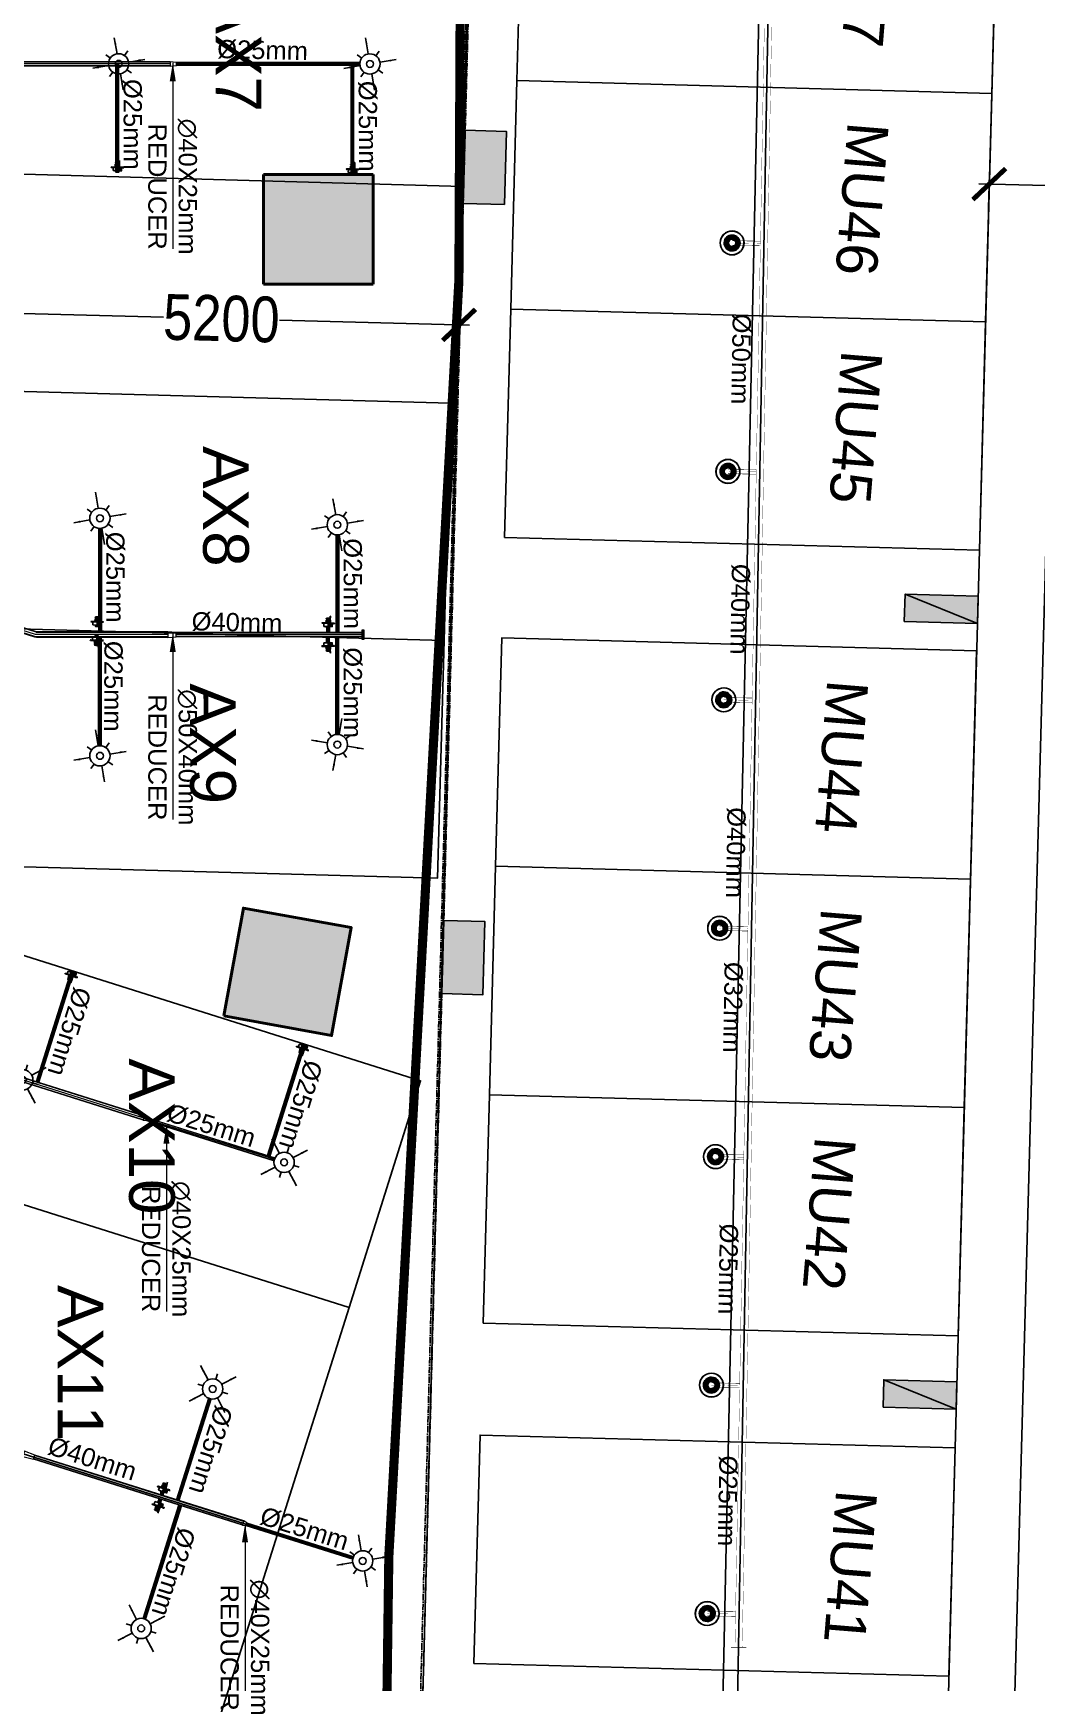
# Model space of a CAD drawing. Header units: inches. Extents: x 257070 to 799932, y -17980 to 269260.
# Drawn here: x 358385 to 369365, y 29292 to 47336 of the extents above; entities that cross this region are included whole.
import ezdxf

# ---------------------------------------------------------------- set-up
doc = ezdxf.new("R2010")
doc.units = ezdxf.units.IN
doc.header["$MEASUREMENT"] = 0
doc.header["$PDMODE"] = 99
doc.header["$PDSIZE"] = 100
doc.linetypes.add('column-Basement$0$ACAD_ISO10W100', pattern=[18, 12, -3, 0, -3])
for name, color, linetype in [('0-AES-F-SPRINKLER', 10, 'Continuous'), ('0-aes-ff Nozzel', 30, 'Continuous'), ('0-aes-water curtan pipe', 200, 'Continuous'), ("0_AES_DUCT MARKING'", 53, 'Continuous'), ('2 wheeler barrier', 170, 'Continuous'), ('column-Basement$0$DSP_COLUMN GRIDS', 27, 'column-Basement$0$ACAD_ISO10W100'), ('column-Basement$0$DSP_R.C.C.', 1, 'Continuous'), ('column-Basement$0$DSP_R.C.C. HATCH', 8, 'Continuous'), ('DSP_MISCELANEOUS', 252, 'Continuous'), ('MLCP basement 1 r.c.c$0$DSP_R.C.C.', 1, 'Continuous'), ('MLCP basement 1 r.c.c$0$DSP_R.C.C. HATCH', 8, 'Continuous'), ('RETAIL', 40, 'Continuous')]:
    doc.layers.add(name, color=color, linetype=linetype)
for name, color, linetype, lineweight in [('0-AES-F-SPRINKLER PIPE', 10, 'Continuous', 15), ('0-aes-FF-Sprinkler Header', 5, 'Continuous', 0), ('07--DIM-2', 2, 'Continuous', 25), ('E--CONCRETE-4', 4, 'Continuous', 40), ('E--CONCRETE-SHADE', 253, 'Continuous', 20), ('M--TILING-2', 252, 'Continuous', 18)]:
    doc.layers.add(name, color=color, linetype=linetype, lineweight=lineweight)
doc.layers.add('CORE - I', color=7, linetype='Continuous', true_color=0xffa824)
doc.layers.add('D', color=7, linetype='Continuous', true_color=0x0096c5)
doc.styles.get("Standard").update_dxf_attribs({"font": 'arial.ttf'})
doc.styles.add('TEXT style 75', font='ARIALN.TTF')
doc.dimstyles.new('75', dxfattribs={"dimscale": 1.5, "dimtxt": 200, "dimasz": 113, "dimexe": 113, "dimexo": 0, "dimgap": 25, "dimtad": 0, "dimdec": 0, "dimrnd": 5, "dimzin": 0, "dimdsep": 46, "dimtxsty": 'TEXT style 75', "dimblk": 'ARCHTICK', "dimcen": 0.09, "dimdle": 113, "dimclrd": 8, "dimclre": 8, "dimclrt": 256, "dimadec": 0, "dimazin": 0, "dimtfac": 1, "dimtdec": 0, "dimtofl": 0, "dimtmove": 1, "dimatfit": 3, "dimldrblk": 'OPEN90', "dimfxl": 0, "dimtolj": 1, "dimtzin": 0, "dimarcsym": 0})
doc.dimstyles.new('ISO-25', dxfattribs={"dimtxt": 2.5, "dimasz": 2.5, "dimexe": 1.25, "dimexo": 0.625, "dimtad": 1, "dimtxsty": 'Standard', "dimcen": 2.5, "dimadec": 0, "dimazin": 0, "dimtfac": 1, "dimtmove": 0, "dimatfit": 3, "dimfxl": 1, "dimarcsym": 0})
doc.dimstyles.new('PLUMBING', dxfattribs={"dimscale": 100, "dimtxt": 1.8, "dimasz": 1.6, "dimexe": 1, "dimexo": 1, "dimgap": 0.5, "dimtad": 2, "dimdec": 0, "dimzin": 0, "dimdsep": 46, "dimtxsty": 'Standard', "dimcen": 1, "dimdle": 1, "dimclrd": 7, "dimclre": 7, "dimclrt": 256, "dimadec": 0, "dimazin": 0, "dimtfac": 1, "dimtdec": 0, "dimtmove": 2, "dimatfit": 3, "dimfxl": 1, "dimtolj": 1, "dimtzin": 0, "dimlwd": -1, "dimlwe": -1, "dimarcsym": 0})

# ---------------------------------------------------------------- blocks, each defined once
blk = doc.blocks.new('axa parking')
at = {"layer": 'RETAIL', "color": 8}
blk.add_lwpolyline([(-98837, 1157627), (-96237, 1157627), (-96237, 1162827), (-98837, 1162827)], close=True, dxfattribs=at)
blk = doc.blocks.new('_ArchTick')
at = {"color": 0, "linetype": 'ByBlock', "const_width": 0.15}
blk.add_lwpolyline([(-0.5, -0.5), (0.5, 0.5)], dxfattribs=at)
blk = doc.blocks.new('*D276')
at = {"layer": '07--DIM-2', "color": 251, "lineweight": -2, "ltscale": 1000, "transparency": 16777216}
for p, q in [((368740, 45686), (371214, 45619)), ((368846, 45424), (368856, 45796)), ((374964, 45517), (372489, 45584)), ((374844, 45261), (374854, 45633))]:
    blk.add_line(p, q, dxfattribs=at)
at = {"layer": 'DEFPOINTS', "color": 0, "ltscale": 1000, "transparency": 16777216}
for p in [(368853, 45683), (368846, 45424, 0), (374844, 45261, 0)]:
    blk.add_point(p, dxfattribs=at)
at = {"layer": '07--DIM-2', "color": 251, "lineweight": -2, "ltscale": 1000, "transparency": 16777216, "xscale": 350, "yscale": 350, "zscale": 350}
for p, rotation in [((368853, 45683), 178.4471884868551), ((374851, 45520), 358.4471884868551)]:
    blk.add_blockref('_ArchTick', p, dxfattribs=dict(at, rotation=rotation))
at = {"layer": '07--DIM-2', "ltscale": 1000, "transparency": 16777216, "insert": (371852, 45601), "char_height": 500, "attachment_point": 5, "rotation": 358.4472, "style": 'TEXT style 75'}
blk.add_mtext('\\A1;6000', dxfattribs=at)
blk = doc.blocks.new('_Open90')
at = {"color": 0, "linetype": 'ByBlock', "lineweight": -2}
for p, q in [((0, 0), (-1, 0)), ((-0.5, 0.5), (0, 0)), ((0, 0), (-0.5, -0.5))]:
    blk.add_line(p, q, dxfattribs=at)
blk = doc.blocks.new('*D346')
at = {"layer": '07--DIM-2', "color": 251, "lineweight": -2, "ltscale": 1000, "transparency": 16777216}
for p, q in [((369587, 72762), (370427, 72739)), ((370317, 72855), (369738, 51479)), ((369115, 28495), (369694, 49871)), ((368391, 28627), (369231, 28604))]:
    blk.add_line(p, q, dxfattribs=at)
at = {"layer": 'DEFPOINTS', "color": 0, "ltscale": 1000, "transparency": 16777216}
for p in [(369587, 72762, 0), (370314, 72742), (368391, 28627, 0)]:
    blk.add_point(p, dxfattribs=at)
at = {"layer": '07--DIM-2', "color": 251, "lineweight": -2, "ltscale": 1000, "transparency": 16777216, "xscale": 350, "yscale": 350, "zscale": 350}
for p, rotation in [((370314, 72742), 88.44718848821235), ((369118, 28608), 268.4471884882123)]:
    blk.add_blockref('_ArchTick', p, dxfattribs=dict(at, rotation=rotation))
at = {"layer": '07--DIM-2', "ltscale": 1000, "transparency": 16777216, "insert": (369716, 50675), "char_height": 500, "attachment_point": 5, "rotation": 270, "style": 'TEXT style 75'}
blk.add_mtext('\\A1;44150', dxfattribs=at)
blk = doc.blocks.new('*D353')
at = {"layer": '07--DIM-2', "color": 251, "lineweight": -2, "ltscale": 1000, "transparency": 16777216}
for p, q in [((357841, 43989), (357851, 44392)), ((357735, 44282), (359812, 44227)), ((363041, 43852), (363052, 44255)), ((363162, 44139), (361085, 44194))]:
    blk.add_line(p, q, dxfattribs=at)
at = {"layer": 'DEFPOINTS', "color": 0, "ltscale": 1000, "transparency": 16777216}
for p in [(357848, 44279), (357841, 43989, 0), (363041, 43852, 0)]:
    blk.add_point(p, dxfattribs=at)
at = {"layer": '07--DIM-2', "color": 251, "lineweight": -2, "ltscale": 1000, "transparency": 16777216, "xscale": 350, "yscale": 350, "zscale": 350}
for p, rotation in [((357848, 44279), 178.4967919545277), ((363049, 44142), 358.4967919545277)]:
    blk.add_blockref('_ArchTick', p, dxfattribs=dict(at, rotation=rotation))
at = {"layer": '07--DIM-2', "ltscale": 1000, "transparency": 16777216, "insert": (360448, 44211), "char_height": 500, "attachment_point": 5, "rotation": 358.4968, "style": 'TEXT style 75'}
blk.add_mtext('\\A1;5200', dxfattribs=at)
blk = doc.blocks.new('A$C3CA070F1')
at = {"layer": '0-AES-F-SPRINKLER'}
h = blk.add_hatch(dxfattribs=at)
h.set_pattern_fill('ANSI31', color=3, scale=0.196883, angle=-34.2335, style=0)
h.set_pattern_definition([(100.766483, (49937.1607, 174049.7081), (1.474466316, 0.280375668), [])])
edge = h.paths.add_edge_path()
edge.add_line((-1, 85), (-1, 84))
edge.add_line((-1, 84), (-6, 84))
edge.add_ellipse((-7, 82), major_axis=(-1.42, -0.27), ratio=1, start_angle=257, end_angle=315)
edge.add_line((-8, 83), (-15, 72))
edge.add_ellipse((-12, 70), major_axis=(-4.25, -0.81), ratio=1, start_angle=-45, end_angle=45)
edge.add_line((-14, 66), (14, 47))
edge.add_line((14, 47), (13, 46))
edge.add_line((13, 46), (-15, 65))
edge.add_ellipse((-12, 70), major_axis=(-5.52, -1.05), ratio=1, start_angle=-45, end_angle=45, ccw=False)
edge.add_line((-16, 73), (-9, 84))
edge.add_ellipse((-7, 82), major_axis=(-2.69, -0.51), ratio=1, start_angle=257, end_angle=315, ccw=False)
edge.add_line((-6, 85), (-1, 85))
h = blk.add_hatch(dxfattribs=at)
h.set_pattern_fill('ANSI31', color=3, scale=0.196883, angle=-124.2335, style=0)
h.set_pattern_definition([(190.766483, (49937.1607, 174049.7081), (-0.280375668, 1.474466316), [])])
edge = h.paths.add_edge_path()
edge.add_line((-1, 54), (7, 48))
edge.add_line((7, 48), (8, 49))
edge.add_line((8, 49), (0, 55))
edge.add_ellipse((-2, 52), major_axis=(-0.69, 3.63), ratio=1, start_angle=315, end_angle=405)
edge.add_line((-6, 54), (-14, 41))
edge.add_ellipse((-11, 39), major_axis=(-0.69, 3.63), ratio=1, start_angle=45, end_angle=135)
edge.add_line((-13, 36), (-9, 33))
edge.add_ellipse((-10, 32), major_axis=(-0.27, 1.42), ratio=1, start_angle=225, end_angle=315, ccw=False)
edge.add_line((-9, 31), (-10, 30))
edge.add_line((-10, 30), (-8, 29))
edge.add_line((-8, 29), (-7, 30))
edge.add_ellipse((-10, 32), major_axis=(-3.3, -0.63), ratio=1, start_angle=135, end_angle=225)
edge.add_line((-8, 35), (-12, 38))
edge.add_ellipse((-11, 39), major_axis=(-1.75, -0.33), ratio=1, start_angle=-45, end_angle=45, ccw=False)
edge.add_line((-13, 40), (-4, 53))
edge.add_ellipse((-2, 52), major_axis=(-1.75, -0.33), ratio=1, start_angle=225, end_angle=315, ccw=False)
at = {"layer": '0-AES-F-SPRINKLER', "color": 3}
for p, q in [((-98, 39), (-97, 43)), ((-98, 38), (-98, 39)), ((-98, 39), (-98, 39)), ((-98, 39), (-98, 39)), ((-98, 37), (-98, 38)), ((-98, 38), (-98, 38)), ((-98, 38), (-98, 38)), ((-98, 38), (-98, 38)), ((-98, 38), (-98, 38)), ((-98, 38), (-98, 38)), ((-98, 38), (-98, 38)), ((-98, 38), (-98, 38)), ((-98, 38), (-98, 38)), ((-98, 38), (-98, 38)), ((-96, 37), (-98, 37)), ((-98, 37), (-98, 37)), ((-98, 37), (-98, 37)), ((-98, 37), (-98, 37)), ((-98, 37), (-98, 37)), ((-98, 37), (-98, 37)), ((-98, 37), (-98, 37)), ((-98, 37), (-98, 37)), ((-98, 37), (-98, 37)), ((-98, 37), (-98, 37)), ((-98, 37), (-98, 37)), ((-98, 37), (-98, 37)), ((-98, 37), (-98, 37)), ((-98, 37), (-98, 37)), ((-98, 37), (-98, 37)), ((-98, 37), (-98, 37)), ((-98, 37), (-98, 37)), ((-97, 37), (-98, 37)), ((-98, 37), (-98, 37)), ((-98, 37), (-98, 37)), ((-98, 37), (-98, 37)), ((-98, 37), (-98, 37)), ((-98, 37), (-98, 37)), ((-98, 37), (-98, 37)), ((-98, 37), (-98, 37)), ((-98, 37), (-98, 37)), ((-98, 37), (-98, 37)), ((-98, 37), (-98, 37)), ((-98, 37), (-98, 37)), ((-98, 37), (-98, 37)), ((-98, 37), (-98, 37)), ((-97, 45), (-79, 71)), ((-96, 40), (-97, 40)), ((-97, 40), (-97, 40)), ((-97, 40), (-97, 40)), ((-97, 40), (-97, 39)), ((-97, 39), (-97, 39)), ((-97, 39), (-97, 39)), ((-97, 39), (-97, 39)), ((-97, 39), (-97, 39)), ((-97, 39), (-97, 39)), ((-97, 39), (-97, 39)), ((-97, 39), (-97, 39)), ((-97, 39), (-97, 38)), ((-97, 38), (-97, 38)), ((-97, 38), (-97, 38)), ((-97, 38), (-97, 38)), ((-97, 38), (-97, 38)), ((-97, 38), (-97, 38)), ((-97, 38), (-97, 38)), ((-97, 38), (-97, 38)), ((-97, 38), (-97, 38)), ((-97, 38), (-97, 38)), ((-97, 38), (-97, 38)), ((-97, 38), (-97, 37)), ((-97, 37), (-97, 37)), ((-97, 37), (-97, 37)), ((-97, 37), (-97, 37)), ((-95, 46), (-96, 42)), ((-96, 42), (-96, 42)), ((-96, 42), (-96, 41)), ((-96, 41), (-96, 41)), ((-96, 41), (-96, 41)), ((-96, 41), (-96, 41)), ((-96, 41), (-96, 41)), ((-96, 41), (-96, 41)), ((-96, 41), (-96, 41)), ((-96, 41), (-96, 41)), ((-96, 41), (-96, 41)), ((-96, 41), (-96, 40)), ((-96, 40), (-96, 40)), ((-96, 40), (-96, 40)), ((-96, 40), (-96, 40)), ((-96, 40), (-96, 40)), ((-95, 37), (-96, 37)), ((-96, 37), (-96, 37)), ((-96, 37), (-96, 37)), ((-96, 37), (-96, 37)), ((-96, 37), (-96, 37)), ((-94, 38), (-95, 38)), ((-95, 38), (-95, 38)), ((-95, 38), (-95, 38)), ((-95, 38), (-95, 38)), ((-95, 38), (-95, 38)), ((-95, 38), (-95, 38)), ((-95, 38), (-95, 38)), ((-95, 38), (-95, 38)), ((-95, 38), (-95, 38)), ((-95, 38), (-95, 37)), ((-95, 37), (-95, 37)), ((-95, 37), (-95, 37)), ((-95, 37), (-95, 37)), ((-95, 37), (-95, 37)), ((-95, 37), (-95, 37)), ((-95, 37), (-95, 37)), ((-95, 37), (-95, 37)), ((-95, 37), (-95, 37)), ((-95, 37), (-95, 37)), ((-95, 37), (-95, 37)), ((-95, 37), (-95, 37)), ((-95, 37), (-95, 37)), ((-95, 37), (-95, 37)), ((-95, 37), (-95, 37)), ((-95, 37), (-95, 37)), ((-95, 37), (-95, 37)), ((-94, 88), (-93, 90)), ((-72, 73), (-94, 88)), ((-94, 43), (-94, 48)), ((-93, 43), (-94, 43)), ((-94, 43), (-94, 43)), ((-94, 43), (-94, 43)), ((-94, 43), (-94, 43)), ((-94, 43), (-94, 43)), ((-94, 43), (-94, 41)), ((-94, 43), (-94, 43)), ((-94, 43), (-94, 43)), ((-94, 43), (-94, 43)), ((-94, 43), (-94, 43)), ((-94, 43), (-94, 43)), ((-94, 43), (-94, 43)), ((-94, 43), (-94, 43)), ((-94, 43), (-94, 43)), ((-94, 43), (-94, 43)), ((-94, 43), (-94, 43)), ((-94, 43), (-94, 43)), ((-94, 41), (-94, 41)), ((-94, 41), (-94, 41)), ((-94, 41), (-94, 41)), ((-94, 41), (-94, 41)), ((-94, 41), (-94, 41)), ((-94, 41), (-94, 41)), ((-94, 41), (-94, 41)), ((-94, 41), (-94, 40)), ((-94, 40), (-94, 40)), ((-94, 40), (-94, 40)), ((-94, 40), (-94, 40)), ((-94, 40), (-94, 40)), ((-94, 40), (-94, 40)), ((-94, 40), (-94, 40)), ((-94, 40), (-94, 40)), ((-94, 40), (-94, 39)), ((-94, 39), (-94, 39)), ((-94, 39), (-94, 39)), ((-94, 39), (-94, 39)), ((-94, 39), (-94, 39)), ((-94, 39), (-94, 39)), ((-94, 39), (-94, 39)), ((-94, 39), (-94, 39)), ((-94, 39), (-94, 38)), ((-93, 90), (-59, 67)), ((-93, 47), (-93, 49)), ((-91, 47), (-93, 43)), ((-93, 46), (-93, 47)), ((-92, 46), (-93, 46)), ((-93, 46), (-93, 46)), ((-93, 46), (-93, 46)), ((-93, 46), (-93, 46)), ((-93, 46), (-93, 46)), ((-93, 46), (-93, 46)), ((-93, 46), (-93, 46)), ((-93, 46), (-93, 46)), ((-93, 46), (-93, 46)), ((-93, 46), (-93, 46)), ((-93, 46), (-93, 46)), ((-93, 46), (-93, 46)), ((-93, 46), (-93, 46)), ((-93, 46), (-93, 46)), ((-93, 46), (-93, 46)), ((-93, 46), (-93, 46)), ((-93, 46), (-93, 46)), ((-93, 46), (-93, 46)), ((-93, 46), (-93, 46)), ((-93, 46), (-93, 46)), ((-91, 42), (-93, 43)), ((-93, 43), (-93, 43)), ((-93, 43), (-93, 43)), ((-93, 43), (-93, 43)), ((-93, 43), (-93, 43)), ((-93, 43), (-93, 43)), ((-93, 43), (-93, 43)), ((-93, 43), (-93, 43)), ((-93, 43), (-93, 43)), ((-93, 43), (-93, 43)), ((-93, 43), (-93, 43)), ((-93, 43), (-93, 43)), ((-93, 43), (-93, 43)), ((-93, 43), (-93, 43)), ((-93, 43), (-93, 43)), ((-93, 43), (-93, 43)), ((-93, 43), (-93, 43)), ((-93, 43), (-93, 43)), ((-93, 43), (-93, 43)), ((-93, 43), (-93, 43)), ((-93, 43), (-93, 43)), ((-93, 43), (-93, 43)), ((-93, 43), (-93, 43)), ((-85, 66), (-92, 55)), ((-90, 50), (-92, 46)), ((-92, 46), (-92, 46)), ((-92, 46), (-92, 46)), ((-92, 46), (-92, 46)), ((-92, 46), (-92, 46)), ((-92, 46), (-92, 46)), ((-90, 47), (-91, 47)), ((-90, 43), (-91, 42)), ((-91, 42), (-91, 42)), ((-91, 42), (-91, 42)), ((-91, 42), (-91, 42)), ((-91, 42), (-91, 42)), ((-91, 42), (-91, 42)), ((-91, 42), (-91, 42)), ((-91, 42), (-91, 42)), ((-91, 42), (-91, 42)), ((-91, 42), (-91, 42)), ((-91, 42), (-91, 42)), ((-91, 42), (-91, 42)), ((-91, 42), (-91, 42)), ((-91, 42), (-91, 42)), ((-91, 42), (-91, 42)), ((-91, 42), (-91, 42)), ((-88, 57), (-90, 49)), ((-89, 54), (-90, 51)), ((-90, 50), (-90, 50)), ((-88, 47), (-90, 43)), ((-90, 47), (-88, 47)), ((-90, 43), (-90, 43)), ((-90, 43), (-90, 43)), ((-90, 43), (-90, 43)), ((-89, 55), (-89, 55)), ((-88, 46), (-88, 47)), ((-87, 59), (-87, 59)), ((-87, 59), (-87, 59)), ((-86, 57), (-87, 49)), ((-87, 49), (-83, 28)), ((-85, 58), (-85, 58)), ((-77, 43), (-85, 49)), ((-83, 28), (-60, 9)), ((-77, 70), (-82, 63)), ((-80, 66), (-82, 67)), ((-45, 31), (-81, -23)), ((-78, 63), (-80, 65)), ((-79, 71), (-77, 70)), ((-71, 26), (-79, 31)), ((-57, 13), (-79, 28)), ((-70, 64), (-78, 63)), ((-78, -29), (-40, 27)), ((-69, 55), (-75, 59)), ((-66, 54), (-74, 42)), ((-74, 42), (-71, 26)), ((-73, 44), (-71, 43)), ((-69, 47), (-72, 43)), ((-71, 43), (-70, 43)), ((-71, 26), (-55, 15)), ((-70, 43), (-66, 49)), ((-66, 50), (-68, 52)), ((-61, 65), (-67, 69)), ((-62, 66), (-67, 65)), ((-50, 57), (-66, 54)), ((-66, 49), (-66, 50)), ((-47, 28), (-63, 40)), ((-59, 67), (-61, 65)), ((-57, 67), (-60, 66)), ((-60, 44), (-42, 32)), ((-50, 57), (-58, 62)), ((-19, 46), (-57, 67)), ((-17, 37), (-55, 63)), ((-29, 42), (-50, 57)), ((-13, 9), (-45, 31)), ((-36, 42), (-44, 30)), ((-43, 33), (-35, 46)), ((-39, -30), (-13, 9)), ((-37, 25), (-28, 38)), ((-35, 41), (-36, 42)), ((-32, 32), (-35, 39)), ((-30, 52), (-16, 73)), ((-29, 20), (-17, 37)), ((-28, 38), (-26, 40)), ((-21, 32), (-28, 37)), ((-23, 16), (-12, 33)), ((-1, 26), (-23, -9)), ((-22, 15), (-12, 31)), ((-9, 32), (-21, 14)), ((2, 24), (-20, -11)), ((-20, -8), (-1, 22)), ((-17, 37), (-19, 46)), ((-19, 13), (-10, 29)), ((-7, 30), (-18, 12)), ((-17, 37), (-17, 37)), ((4, 22), (-17, -13)), ((-17, -10), (1, 20)), ((-16, 73), (-9, 84)), ((-16, 11), (-7, 27)), ((-8, 83), (-15, 72)), ((13, 46), (-15, 65)), ((-4, 28), (-15, 10)), ((-1, 84), (-14, 66)), ((-14, 66), (14, 47)), ((-6, 54), (-14, 41)), ((-12, 33), (-14, 33)), ((-14, -15), (7, 20)), ((-14, -12), (4, 18)), ((-13, 40), (-4, 53)), ((-13, 36), (-9, 33)), ((-13, 9), (-4, 24)), ((-2, 34), (-12, 41)), ((-8, 35), (-12, 38)), ((-12, 31), (-12, 33)), ((-9, 32), (-12, 31)), ((7, 16), (-11, -13)), ((-10, 29), (-9, 32)), ((-9, 31), (-10, 30)), ((-7, 30), (-10, 29)), ((-10, 30), (-8, 29)), ((9, 17), (-10, -14)), ((-9, -13), (9, 13)), ((-8, 29), (-7, 30)), ((8, 49), (-7, 27)), ((-7, 27), (-7, 30)), ((-4, 28), (-7, 27)), ((-6, 85), (-1, 85)), ((-1, 84), (-6, 84)), ((5, 44), (-5, 51)), ((-4, 24), (-4, 28)), ((-1, 26), (-4, 24)), ((-1, 85), (-1, 84)), ((-1, 54), (7, 48)), ((13, 46), (-1, 25)), ((-1, 22), (-1, 26)), ((2, 24), (-1, 22)), ((8, 49), (0, 55)), ((1, 20), (2, 24)), ((4, 22), (1, 20)), ((4, 18), (4, 22)), ((7, 20), (4, 18)), ((7, 48), (8, 49)), ((7, 16), (7, 20)), ((9, 17), (7, 16)), ((9, 15), (9, 17)), ((14, 47), (13, 46)), ((-82, -25), (-80, -30)), ((-80, -30), (-78, -29)), ((-66, -11), (-39, -30)), ((-23, -7), (-23, -9)), ((-23, -9), (-20, -8)), ((-20, -8), (-20, -11)), ((-20, -11), (-17, -10)), ((-17, -10), (-17, -13)), ((-17, -13), (-14, -12)), ((-14, -12), (-14, -15)), ((-14, -15), (-11, -13)), ((-11, -13), (-11, -14)), ((-11, -14), (-11, -14))]:
    blk.add_line(p, q, dxfattribs=at)
for centre, major_axis, start_param, end_param in [((-95, 43), (-0.41, 2.13), 0.784914, 1.034983), ((-95, 43), (-2.74, -0.52), -0.560204, -0.324923), ((-93, 46), (-0.51, 2.68), 0.787914, 1.247507), ((-93, 48), (-1.75, -0.33), -0.775969, -0.160442), ((-91, 54), (-0.29, 1.52), 0.785398, 2.356194), ((-92, 49), (-0.33, 1.74), 0.791774, 1.412986), ((-89, 55), (-0.103, 0.54), 0.916881, 1.969618), ((-93, 51), (-3.09, -0.59), 2.526084, 2.789089), ((-95, 50), (-5.72, -1.09), 2.374727, 2.798549), ((-91, 55), (-0.33, 1.74), 4.197625, 4.773282), ((-84, 57), (-3.79, -0.72), -0.784768, -0.363877), ((-93, 50), (-5.72, -1.09), 2.377207, 2.798549), ((-80, 54), (-1.57, 8.26), 0.010205, 0.785398), ((-84, 56), (-0.35, 1.85), 0.785501, 1.132999), ((-83, 65), (-1.52, -0.29), 3.926991, 5.497787), ((-80, 54), (-5.9, -1.12), 4.155645, 5.497787), ((-80, 54), (-8.26, -1.57), 4.155621, 4.722594), ((-75, 68), (-8.26, -1.57), 1.014052, 3.151797), ((-75, 63), (-2.79, -0.53), -0.113999, 0.093951), ((-75, 68), (-1.12, 5.9), 2.584882, 5.497787), ((-75, 46), (-0.53, 2.79), 2.356194, 3.926991), ((-75, 68), (-1.57, 8.26), 4.722594, 5.497787), ((-70, 53), (-2.79, -0.53), 2.356194, 3.926991), ((-65, 44), (-3.72, -0.71), -0.403281, 1.321745), ((-65, 44), (-0.71, 3.72), 4.96144, 6.686466), ((-65, 37), (-0.56, 2.96), 5.497794, 6.034125), ((-59, 47), (-2.96, -0.56), 0.24906, 0.785391), ((-60, 60), (-2.83, -0.54), 3.926991, 4.712389), ((-33, 40), (-0.45, 2.36), 0.803442, 1.867502), ((-30, 39), (-2.79, -0.53), 2.356194, 3.926991), ((-24, 39), (-0.53, 2.79), 5.497787, 7.068583), ((-12, 70), (-5.52, -1.05), -0.785398, 0.785398), ((-15, 35), (-0.54, 2.83), 0.785398, 3.403392), ((-12, 70), (-4.25, -0.81), -0.785398, 0.785398), ((-11, 39), (-0.69, 3.63), 0.785398, 2.356194), ((-11, 39), (-1.75, -0.33), -0.785398, 0.785398), ((-7, 82), (-2.69, -0.51), 4.485496, 5.497787), ((-10, 32), (-0.27, 1.42), 3.926991, 5.497787), ((-7, 82), (-1.42, -0.27), 4.485496, 5.497787), ((-10, 32), (-3.3, -0.63), 2.356194, 3.926991), ((-2, 52), (-0.69, 3.63), 5.497787, 7.068583), ((-2, 52), (-1.75, -0.33), 3.926991, 5.497787), ((6, 14), (-0.54, 2.83), 3.926991, 4.712389), ((-79, -24), (-0.51, 2.69), 0.785398, 1.797689), ((-11, -11), (-2.83, -0.54), 1.570796, 2.356194)]:
    blk.add_ellipse(centre, major_axis=major_axis, ratio=1, start_param=start_param, end_param=end_param, dxfattribs=at)
at = {"layer": '0-AES-F-SPRINKLER', "color": 3, "extrusion": (0, 0, -1)}
for centre, major_axis, start_param, end_param in [((-86, 47), (-0.53, 2.79), -0.113999, 0.785398), ((-77, 34), (-0.54, 2.83), 3.926991, 4.712389)]:
    blk.add_ellipse(centre, major_axis=major_axis, ratio=1, start_param=start_param, end_param=end_param, dxfattribs=at)
blk = doc.blocks.new('*U747')
at = {"layer": '0-AES-F-SPRINKLER PIPE', "color": 200, "lineweight": 30, "const_width": 2.67}
for points in [[(-1770300, 176849), (-1770300, 127760)], [(-1770220, 176849), (-1770220, 127760)]]:
    blk.add_lwpolyline(points, dxfattribs=at)
at = {"layer": '0-AES-F-SPRINKLER PIPE', "color": 252, "lineweight": 30, "const_width": 2.67}
blk.add_lwpolyline([(-1770260, 176849), (-1770260, 127760)], dxfattribs=at)
blk = doc.blocks.new('*U701')
at = {"layer": '0-aes-FF-Sprinkler Header', "color": 1, "const_width": 5}
for points in [[(12087231, -3664419), (12087541, -3664419)], [(12087231, -3664469), (12087541, -3664469)]]:
    blk.add_lwpolyline(points, dxfattribs=at)
at = {"layer": '0-aes-FF-Sprinkler Header', "color": 8, "const_width": 2}
blk.add_lwpolyline([(12087231, -3664444), (12087541, -3664444)], dxfattribs=at)
blk = doc.blocks.new('Nozzel')
at = {"transparency": 33554585}
h = blk.add_hatch(color=30, dxfattribs=at)
h.dxf.hatch_style = 1
edge = h.paths.add_edge_path()
edge.add_ellipse((-1664094, 224269), major_axis=(0.9, 87), ratio=1, start_angle=0, end_angle=360)
edge = h.paths.add_edge_path(flags=16)
edge.add_arc((-1664094, 224269), 40, 0, 360)
blk.add_circle((-1664094, 224269), 40)
at = {"layer": '0-AES-F-SPRINKLER', "color": 13}
blk.add_circle((-1664094, 224269), 131, dxfattribs=at)
for major_axis, start_param, end_param in [((1, 130), 1.575618, 7.858803), ((0.9, 87), 1.580914353715009, 7.864099660894595)]:
    blk.add_ellipse((-1664094, 224269), major_axis=major_axis, ratio=1, start_param=start_param, end_param=end_param, dxfattribs=at)
at = {"layer": '0-AES-F-SPRINKLER PIPE', "lineweight": 30, "rotation": 180}
blk.add_blockref('*U701', (10423137, -3440175), dxfattribs=at)
blk = doc.blocks.new('*U603')
at = {"layer": '0-AES-F-SPRINKLER'}
for p, q in [((171672, 56809), (171672, 56871)), ((171562, 56699), (171500, 56699)), ((171783, 56699), (171845, 56699)), ((171672, 56588), (171672, 56526))]:
    blk.add_line(p, q, dxfattribs=at)
for radius in [111, 37.8]:
    blk.add_circle((171672, 56699), radius, dxfattribs=at)
at = {"layer": '0-AES-F-SPRINKLER PIPE'}
for points, override in [([(171468, 56903), (171594, 56777)], {"dimasz": 70, "dimtad": 0, "dimfxl": 13, "dimarcsym": 1}), ([(171877, 56903), (171751, 56777)], {"dimasz": 70, "dimtad": 0, "dimfxl": 13, "dimarcsym": 1}), ([(171468, 56494), (171594, 56620)], {"dimasz": 70, "dimtad": 0, "dimfxl": 13, "dimarcsym": 1}), ([(171877, 56494), (171751, 56620)], {"dimasz": 70, "dimgap": 0.625, "dimtad": 0, "dimfxl": 13, "dimarcsym": 1})]:
    blk.add_leader(points, dimstyle='ISO-25', override=override, dxfattribs=at)

msp = doc.modelspace()

# ---------------------------------------------------------------- hatches: boundary and pattern name
at = {"layer": 'column-Basement$0$DSP_R.C.C. HATCH', "ltscale": 6}
h = msp.add_hatch(color=8, dxfattribs=at)
h.dxf.hatch_style = 1
h.paths.add_polyline_path([(363566.6, 46259.4), (363116.7, 46271.5), (363095, 45471.8), (363544.9, 45459.6)])
h = msp.add_hatch(color=8, dxfattribs=at)
h.dxf.hatch_style = 1
h.paths.add_polyline_path([(363332.2, 37612.5), (362882.3, 37624.7), (362860.6, 36825), (363310.5, 36812.8)])
at = {"layer": 'E--CONCRETE-SHADE', "ltscale": 3.5}
h = msp.add_hatch(color=8, dxfattribs=at)
h.dxf.hatch_style = 1
h.paths.add_polyline_path([(360909.5, 45788.1), (360909.5, 44588.1), (362109.5, 44588.1), (362109.5, 45788.1)])
at = {"layer": 'E--CONCRETE-SHADE'}
msp.add_hatch(color=8, dxfattribs=at).paths.add_polyline_path([(360473.6, 36580.1), (361654.3, 36365.8), (361868.6, 37546.5), (360687.9, 37760.8)])
at = {"layer": 'MLCP basement 1 r.c.c$0$DSP_R.C.C. HATCH', "ltscale": 6}
h = msp.add_hatch(color=8, dxfattribs=at)
h.dxf.hatch_style = 1
h.paths.add_polyline_path([(363544.9, 45459.6), (363095, 45471.8), (363116.7, 46271.5), (363566.5, 46259.3)])
at = {"layer": 'MLCP basement 1 r.c.c$0$DSP_R.C.C. HATCH', "ltscale": 3.5}
h = msp.add_hatch(color=8, dxfattribs=at)
h.dxf.hatch_style = 1
h.paths.add_polyline_path([(367922.8, 40895.4), (367930.9, 41195.3), (368730.6, 41173.7), (368722.5, 40873.8)])
at = {"layer": 'MLCP basement 1 r.c.c$0$DSP_R.C.C. HATCH', "ltscale": 6}
h = msp.add_hatch(color=8, dxfattribs=at)
h.dxf.hatch_style = 1
h.paths.add_polyline_path([(362882.3, 37624.7), (363332.1, 37612.5), (363310.5, 36812.8), (362860.6, 36825)])
at = {"layer": 'MLCP basement 1 r.c.c$0$DSP_R.C.C. HATCH', "ltscale": 3.5}
h = msp.add_hatch(color=8, dxfattribs=at)
h.dxf.hatch_style = 1
h.paths.add_polyline_path([(367689.7, 32298.6), (367697.9, 32598.5), (368497.6, 32576.8), (368489.4, 32276.9)])

# ---------------------------------------------------------------- linework, layer by layer
at = {"layer": '0-AES-F-SPRINKLER', "color": 7, "const_width": 100, "elevation": 0}
msp.add_lwpolyline([(332024.7, 62667.8), (332024.7, 62667.8), (336792.7, 47939.3), (340789.2, 37039.3), (340789.2, 37039.3), (338666.9, 32692.4), (333044, 30733.9), (333044, 30733.9), (334157.5, 28784), (337209.3, 23245.1), (343530, 11881.2), (342936.4, 958.3), (361876.6, 525.3), (362280.3, 30665.5), (363047.2, 44628.4), (363210.3, 79337.2), (356607.5, 78193.9), (356438.2, 71883.8), (334567.8, 63896.3)], close=True, dxfattribs=at)
at = {"layer": '0-AES-F-SPRINKLER PIPE', "ltscale": 1000, "elevation": 0}
for points in [[(359885.4, 47020.9), (355745.7, 47020.9, 0.0833885), (355724.8, 47017.4), (355121.7, 46809)], [(359885.4, 47016.9), (355745.7, 47016.9, 0.0833885), (355726.1, 47013.6), (355123, 46805.2)], [(359885.4, 46996.9), (355745.7, 46996.9, 0.0833885), (355732.6, 46994.7), (355129.5, 46786.3)], [(359885.4, 46976.9), (355745.7, 46976.9, 0.0833885), (355739.2, 46975.8), (355136, 46767.4)], [(359885.4, 46972.9), (355745.7, 46972.9, 0.0833885), (355740.5, 46972.1), (355137.3, 46763.6)], [(359859.7, 40722.2), (358428.2, 40722.2, -0.0765634), (358404.2, 40725.9), (356219.8, 41415.2)], [(359859.7, 40727.2), (358428.2, 40727.2, -0.0765634), (358405.7, 40730.6), (356221.3, 41419.9)], [(359859.7, 40752.2), (358428.2, 40752.2, -0.0765634), (358413.2, 40754.5), (356228.8, 41443.8)], [(359859.7, 40777.2), (358428.2, 40777.2, -0.0765634), (358420.7, 40778.3), (356236.3, 41467.6)], [(359859.7, 40782.2), (358428.2, 40782.2, -0.0765634), (358422.2, 40783.1), (356237.8, 41472.4)]]:
    msp.add_lwpolyline(points, format="xyb", dxfattribs=at)
for points in [[(359292.2, 45813.4), (359292.2, 46993.2)], [(359295.2, 45813.5), (359295.2, 46993.2)], [(359307.7, 45813.8), (359307.7, 46993.2)], [(359320.2, 45814.1), (359320.2, 46993.2)], [(359323.2, 45814.2), (359323.2, 46993.2)], [(361963.2, 47012.4), (359956.2, 47012.4)], [(361963.2, 47009.4), (359956.2, 47009.4)], [(361963.2, 46996.9), (359956.2, 46996.9)], [(361963.2, 46984.4), (359956.2, 46984.4)], [(361963.2, 46981.4), (359956.2, 46981.4)], [(361866.6, 45793.1), (361866.6, 46972.9)], [(361869.6, 45793.2), (361869.6, 46972.9)], [(361882.1, 45793.5), (361882.1, 46972.9)], [(361894.6, 45793.9), (361894.6, 46972.9)], [(361897.6, 45794), (361897.6, 46972.9)], [(359102.7, 41915.8), (359102.7, 40782.2)], [(359105.7, 41915.4), (359105.7, 40782.2)], [(359118.2, 41914.7), (359118.2, 40782.2)], [(359130.7, 41915.4), (359130.7, 40782.2)], [(359133.7, 41915.8), (359133.7, 40782.2)], [(361701.7, 41844.9), (361701.7, 40776.2)], [(361704.7, 41844.5), (361704.7, 40776.2)], [(361717.2, 41843.8), (361717.2, 40776.2)], [(361729.7, 41844.5), (361729.7, 40776.2)], [(361732.7, 41844.9), (361732.7, 40776.2)], [(361599, 40826.6), (361599, 40776.2)], [(361602, 40826.5), (361602, 40776.2)], [(361614.5, 40826.2), (361614.5, 40776.2)], [(361627, 40825.8), (361627, 40776.2)], [(361630, 40825.7), (361630, 40776.2)], [(359102.7, 39536.3), (359102.7, 40722.2)], [(359105.7, 39536.7), (359105.7, 40722.2)], [(359118.2, 39537.4), (359118.2, 40722.2)], [(359130.7, 39536.7), (359130.7, 40722.2)], [(359133.7, 39536.3), (359133.7, 40722.2)], [(361982.9, 40776.2), (359953.8, 40776.2)], [(361982.9, 40772.2), (359953.8, 40772.2)], [(361982.9, 40752.2), (359953.8, 40752.2)], [(361982.9, 40732.2), (359953.8, 40732.2)], [(361982.9, 40728.2), (359953.8, 40728.2)], [(361599, 40677.7), (361599, 40728.2)], [(361602, 40677.8), (361602, 40728.2)], [(361614.5, 40678.2), (361614.5, 40728.2)], [(361627, 40678.5), (361627, 40728.2)], [(361630, 40678.6), (361630, 40728.2)], [(361701.7, 39659.4), (361701.7, 40728.1)], [(361704.7, 39659.8), (361704.7, 40728.1)], [(361717.2, 39660.5), (361717.2, 40728.1)], [(361729.7, 39659.8), (361729.7, 40728.1)], [(361732.7, 39659.4), (361732.7, 40728.1)], [(359603.2, 35482.3), (354821.2, 36991.2)], [(359604.5, 35486.1), (354822.4, 36995.1)], [(358803, 37077), (358416.5, 35852)], [(358805.9, 37076.1), (358419.3, 35851.1)], [(358817.8, 37072.3), (358431.2, 35847.4)], [(358829.7, 37068.6), (358443.2, 35843.6)], [(358832.6, 37067.7), (358446, 35842.7)], [(359590, 35440.3), (354807.9, 36949.3)], [(359591.2, 35444.1), (354809.2, 36953.1)], [(359597.2, 35463.2), (354815.2, 36972.2)], [(361334.7, 36278.1), (360948.2, 35053.2)], [(361337.6, 36277.2), (360951, 35052.3)], [(361349.5, 36273.5), (360963, 35048.5)], [(361361.4, 36269.7), (360974.9, 35044.8)], [(361364.3, 36268.8), (360977.7, 35043.8)], [(359627.9, 35437.3), (361025.5, 34996.3)], [(359628.8, 35440.1), (361026, 34999.3)], [(359632.6, 35452), (361029.1, 35011.4)], [(359636.4, 35464), (361033.5, 35023.1)], [(359637.3, 35466.8), (361034.8, 35025.8)], [(360304.6, 32398.5), (359952.4, 31282.5)], [(360307.3, 32397.3), (359955.3, 31281.6)], [(360319, 32392.8), (359967.2, 31277.9)], [(360331.2, 32389.7), (359979.1, 31274.1)], [(360334.2, 32389.2), (359982, 31273.2)], [(360690.1, 31049.8), (358402.9, 31771.5)], [(360691.3, 31053.6), (358404.1, 31775.3)], [(360676.8, 31007.8), (358389.7, 31729.5)], [(360678, 31011.6), (358390.9, 31733.3)], [(360684.1, 31030.7), (358396.9, 31752.4)], [(359979.6, 31227.8), (359588.3, 29987.5)], [(359982.5, 31226.9), (359591.2, 29986.9)], [(359994.4, 31223.2), (359603.4, 29983.9)], [(360006.3, 31219.4), (359615.1, 29979.4)], [(360009.2, 31218.5), (359617.8, 29978.1)], [(359762.7, 31296.3), (359754.9, 31271.5)], [(359765.5, 31295.4), (359757.7, 31270.6)], [(359777.5, 31291.6), (359769.6, 31266.8)], [(359785, 31366.8), (359777.1, 31342.1)], [(359787.8, 31365.9), (359780, 31341.1)], [(359789.4, 31287.9), (359781.6, 31263.1)], [(359792.2, 31286.9), (359784.4, 31262.2)], [(359799.7, 31362.2), (359791.9, 31337.4)], [(359811.7, 31358.4), (359803.8, 31333.6)], [(359814.5, 31357.5), (359806.7, 31332.7)], [(360714.8, 31004.8), (361885.8, 30635.3)], [(360715.7, 31007.6), (361886.3, 30638.2)], [(360719.4, 31019.5), (361889.4, 30650.4)], [(360723.2, 31031.5), (361893.9, 30662.1)], [(360724.1, 31034.3), (361895.1, 30664.8)]]:
    msp.add_lwpolyline(points, dxfattribs=at)
for points in [[(359885.4, 47020.9), (359885.4, 46972.9), (359956.2, 46981.4), (359956.2, 47012.4)], [(362011.6, 40802.6), (361982.9, 40802.6), (361982.9, 40701.7), (362011.6, 40701.7)], [(362005.9, 40796.9), (361988.7, 40796.9), (361988.7, 40707.4), (362005.9, 40707.4)], [(359604.5, 35486.1), (359590, 35440.3), (359627.9, 35437.3), (359637.3, 35466.8)], [(358293, 31816.7), (358274.9, 31759.4), (358389.7, 31729.5), (358404.1, 31775.3)], [(360691.3, 31053.6), (360676.8, 31007.8), (360714.8, 31004.8), (360724.1, 31034.3)]]:
    msp.add_lwpolyline(points, close=True, dxfattribs=at)
at = {"layer": '0-AES-F-SPRINKLER PIPE', "ltscale": 1000}
msp.add_lwpolyline([(359953.8, 40776.2), (359859.7, 40782.2), (359859.7, 40722.3), (359953.8, 40728.2)], close=True, dxfattribs=at)
at = {"layer": '0-aes-water curtan pipe', "ltscale": 1000, "const_width": 5}
msp.add_lwpolyline([(366193.1, 29671.8), (366024.9, 29671.8)], dxfattribs=at)
at = {"layer": "0_AES_DUCT MARKING'", "color": 8, "ltscale": 1000, "elevation": 0}
for points in [[(281389.3, 99297.6), (274941.2, 20008.6), (280396.3, 19564.9), (286413.2, 25079.3), (295692.3, 14615.6), (297780.5, 12742.3), (297949.6, 12508.1), (297974.2, 12109.7), (297846.5, 11869.2), (297654.3, 11719.2), (297379.7, 11653.5), (300148.3, 9444.4), (300571.7, 9274.9), (304364.5, 8384.1), (306343.2, 8412.1), (309589.9, 8924.2), (312819.3, 10488.6), (313140.6, 10525.7), (316046.1, 5002.6), (315532.3, 4569.2), (312639.9, 3467.5), (312596.2, 1973.8), (365328.4, 544.3), (366999.2, 78784.4)], [(366999.2, 78784.4), (423953.3, 77240.5), (422290.4, 15897), (398479.5, 16542.5), (398784.2, 27783.3), (366090.8, 28669.6), (366999.2, 78784.4)]]:
    msp.add_lwpolyline(points, dxfattribs=at)
at = {"layer": '2 wheeler barrier', "color": 8, "ltscale": 1000, "elevation": 0}
msp.add_lwpolyline([(362626.2, 28178.2), (363459.1, 59824.8)], dxfattribs=at)
at = {"layer": 'column-Basement$0$DSP_COLUMN GRIDS', "color": 8, "ltscale": 6}
for p, q in [((363987.5, 79316.2, 0), (361851.6, 526, 0)), ((364012.5, 79315.5, 0), (361876.6, 525.3, 0))]:
    msp.add_line(p, q, dxfattribs=at)
at = {"layer": 'column-Basement$0$DSP_R.C.C.', "color": 8, "ltscale": 6, "elevation": 0}
for points in [[(363544.9, 45459.6), (363095, 45471.8), (363116.7, 46271.5), (363566.6, 46259.4), (363544.9, 45459.6)], [(362882.3, 37624.7), (363332.2, 37612.5), (363310.5, 36812.8), (362860.6, 36825), (362882.3, 37624.7)]]:
    msp.add_lwpolyline(points, dxfattribs=at)
at = {"layer": 'CORE - I', "color": 8, "ltscale": 25, "elevation": 0}
for points in [[(363681.7, 46814.4), (368879.8, 46673.5), (368947.5, 49172.6), (363749.4, 49313.5)], [(363613.9, 44315.4), (368812, 44174.4), (368879.8, 46673.5), (363681.7, 46814.4)], [(363546.2, 41816.3), (368744.3, 41675.4), (368812, 44174.4), (363613.9, 44315.4)], [(363448.6, 38217.6), (368646.7, 38076.7), (368714.5, 40575.8), (363516.4, 40716.7)], [(363380.9, 35718.5), (368579, 35577.6), (368646.7, 38076.7), (363448.6, 38217.6)], [(363313.1, 33219.4), (368511.2, 33078.5), (368579, 35577.6), (363380.9, 35718.5)], [(363212.2, 29495.4), (368410.3, 29354.5), (368478, 31853.6), (363279.9, 31994.5)]]:
    msp.add_lwpolyline(points, close=True, dxfattribs=at)
at = {"layer": 'DSP_MISCELANEOUS', "color": 8}
msp.add_line((369586.9, 72762, 0), (368390, 28607.3, 0), dxfattribs=at)
at = {"layer": 'E--CONCRETE-4', "color": 8, "ltscale": 10}
for p, q in [((360909.5, 45788.1, 0), (360909.5, 44588.1, 0)), ((362109.5, 45788.1, 0), (360909.5, 45788.1, 0)), ((362109.5, 44588.1, 0), (362109.5, 45788.1, 0)), ((360909.5, 44588.1, 0), (362109.5, 44588.1, 0))]:
    msp.add_line(p, q, dxfattribs=at)
at = {"layer": 'E--CONCRETE-4', "color": 8, "ltscale": 10, "elevation": 0}
msp.add_lwpolyline([(360473.6, 36580.1), (361654.3, 36365.8), (361868.6, 37546.5), (360687.9, 37760.8)], close=True, dxfattribs=at)
at = {"layer": 'MLCP basement 1 r.c.c$0$DSP_R.C.C.', "color": 8, "ltscale": 6}
for p, q in [((367930.9, 41195.3, 0), (368722.5, 40873.8, 0)), ((367697.9, 32598.5, 0), (368489.4, 32276.9, 0))]:
    msp.add_line(p, q, dxfattribs=at)
at = {"layer": 'MLCP basement 1 r.c.c$0$DSP_R.C.C.', "color": 8, "ltscale": 450, "elevation": 0}
for points in [[(363544.9, 45459.6), (363095, 45471.8), (363116.7, 46271.5), (363566.5, 46259.3), (363544.9, 45459.6)], [(362882.3, 37624.7), (363332.1, 37612.5), (363310.5, 36812.8), (362860.6, 36825), (362882.3, 37624.7)]]:
    msp.add_lwpolyline(points, dxfattribs=at)
at = {"layer": 'MLCP basement 1 r.c.c$0$DSP_R.C.C.', "color": 8, "ltscale": 3.5, "elevation": 0}
for points in [[(367922.8, 40895.4), (367930.9, 41195.3), (368730.6, 41173.7), (368722.5, 40873.8)], [(367689.7, 32298.6), (367697.9, 32598.5), (368497.6, 32576.8), (368489.4, 32276.9)]]:
    msp.add_lwpolyline(points, close=True, dxfattribs=at)

# ---------------------------------------------------------------- block references
at = {"layer": '0-AES-F-SPRINKLER', "color": 7}
for p, rotation in [((306250, -125829.1, 0), 54.65193501553595), ((309000.7, -125830.6, 0), 54.65193501553595), ((306044.8, -130802, 0), 54.65193501553595), ((308643.8, -130872.9, 0), 54.65193501553595), ((306044.8, -133401, 0), 54.65193501553595), ((360684.7, -144896.2, 0), 72.48711731453577), ((363545.6, -145799, 0), 72.48711731453577), ((362763.2, -148278.5, 0), 72.48711731453577), ((308921.7, -142210.5, 0), 54.65193501553595), ((361980.8, -150898.9, 0), 72.48711731453577)]:
    msp.add_blockref('*U603', p, dxfattribs=dict(at, rotation=rotation))
at = {"layer": '0-AES-F-SPRINKLER', "ltscale": 1000}
for p, rotation in [((359307.7, 45813.8, 0), 302.6702380125305), ((361882.1, 45793.5, 0), 302.6702380125305), ((359085.9, 40841.4, 0), 302.6702380125305), ((361614.5, 40826.2, 0), 302.6702380125305), ((359799.7, 31362.2, 0), 286.7206343229432)]:
    msp.add_blockref('A$C3CA070F1', p, dxfattribs=dict(at, rotation=rotation))
at = {"layer": '0-AES-F-SPRINKLER', "ltscale": 1000, "xscale": -1}
for p, rotation in [((359083.1, 40741.4, 0), 234.2032039841467), ((361614.5, 40678.2, 0), 237.3297619874694), ((358817.8, 37072.3, 0), 218.253600294039), ((361349.5, 36273.5, 0), 218.253600294039), ((359769.6, 31266.8, 0), 218.253600294039)]:
    msp.add_blockref('A$C3CA070F1', p, dxfattribs=dict(at, rotation=rotation))
at = {"layer": '0-AES-F-SPRINKLER', "color": 7, "xscale": -1, "rotation": 125.3480649844639}
msp.add_blockref('*U603', (308643.8, 212377.2, 0), dxfattribs=at)
at = {"layer": '0-aes-ff Nozzel', "extrusion": (-1.30042e-09, 2.35704e-11, 1), "rotation": 178.9616143699409}
for p in [(-1293718.9, 299427.7, 0.1), (-1293764.2, 296928.1, 0.1), (-1293809.5, 294428.6, 0.1), (-1293854.8, 291929, 0.1), (-1293900.1, 289429.4, 0.1), (-1293945.4, 286929.8, 0.1), (-1293990.7, 284430.2, 0.1)]:
    msp.add_blockref('Nozzel', p, dxfattribs=at)
at = {"layer": '0-aes-water curtan pipe', "color": 51, "extrusion": (-7.48235e-09, 1.35619e-10, 1), "xscale": -1, "rotation": 178.9616143683405}
msp.add_blockref('*U747', (2139283.2, 174410.7, 0), dxfattribs=at)
at = {"layer": 'M--TILING-2', "color": 8}
for p, rotation in [((-801966.8, -18152, 0), 268.4038442968013), ((-802135.3, -23790.4, 0), 268.4367209983386), ((-802206.2, -26389.5, 0), 268.4367209983386), ((-776043.7, 291532.5, 0), 252.4871173084905), ((-776826.2, 289053.1, 0), 252.4871173084905), ((-777608.6, 286573.6, 0), 252.4871173084905)]:
    msp.add_blockref('axa parking', p, dxfattribs=dict(at, rotation=rotation))

# ---------------------------------------------------------------- texts
at = {"layer": '0-AES-F-SPRINKLER PIPE', "color": 7, "linetype": 'Continuous', "lineweight": -3, "ltscale": 0.9, "char_height": 200}
for s, insert, width, attachment_point, rotation in [('%%C25mm', (360900.9, 47250, 0), 685.774, 2, 358.62892), ('%%C25mm', (359577.2, 46336.2, 0), 685.774, 2, 270.1922), ('%%C25mm', (362151.6, 46316, 0), 685.774, 2, 270.1922), ('∅40X25mm\\PREDUCER', (360180.1, 45654.6, 0), 1474.715, 2, 270), ('%%C25mm', (359387.7, 41381.6, 0), 685.774, 2, 270.1922), ('%%C25mm', (361986.7, 41310.7, 0), 685.774, 2, 270.1922), ('%%C40mm', (360620.9, 40988.3, 0), 685.774, 2, 358.62892), ('%%C25mm', (359157.9, 40188, 0), 685.774, 8, 269.8078), ('%%C25mm', (361986.7, 40117.6, 0), 685.774, 2, 270.1922), ('∅50X40mm\\PREDUCER', (360180.1, 39409.8, 0), 1474.715, 2, 270), ('%%C25mm', (358881, 36377.2, 0), 685.774, 2, 252.67932), ('%%C25mm', (361412.7, 35578.3, 0), 685.774, 2, 252.67932), ('%%C25mm', (360368.5, 35479.8), 685.774, 2, 342.67932), ('∅40X25mm\\PREDUCER', (360111, 34028.6, 0), 1474.715, 2, 270), ('%%C25mm', (360428, 31801.8, 0), 685.774, 2, 252.48712), ('%%C40mm', (359065.8, 31832.5, 0), 685.774, 2, 342.48712), ('%%C25mm', (361388, 31068.5), 685.774, 2, 342.67932), ('%%C25mm', (360021.2, 30464.7, 0), 685.774, 2, 252.48712), ('∅40X25mm\\PREDUCER', (360971.3, 29667.5, 0), 1474.715, 2, 270)]:
    msp.add_mtext(s, dxfattribs=dict(at, insert=insert, width=width, attachment_point=attachment_point, rotation=rotation))
at = {"layer": '0-aes-water curtan pipe', "extrusion": (2.36917e-09, 3.84917e-10, 1), "char_height": 200, "width": 685.774, "attachment_point": 2, "text_direction": (-0.017665, -0.999844, 0)}
for s, insert in [('%%C50mm', (366236.6, 43766.7, 0)), ('%%C40mm', (366227, 41028.6, 0)), ('%%C40mm', (366178.7, 38365.4, 0)), ('%%C32mm', (366148, 36673.1, 0)), ('%%C25mm', (366096.1, 33809.2, 0)), ('%%C25mm', (366090.1, 31272, 0))]:
    msp.add_mtext(s, dxfattribs=dict(at, insert=insert))
at = {"layer": 'CORE - I', "color": 8}
for s, p in [('MU47', (367372.5, 48872.1, 0)), ('MU46', (367304.8, 46373, 0)), ('MU45', (367237, 43873.9, 0)), ('MU44', (367081.4, 40268.4, 0)), ('MU43', (367013.6, 37769.3, 0)), ('MU42', (366945.9, 35270.3, 0)), ('MU41', (367178.6, 31404, 0))]:
    msp.add_text(s, height=450, rotation=265.35069, dxfattribs=at).set_placement(p)
at = {"layer": 'D', "color": 8}
for s, p in [('AX7', (360383.1, 47790.8, 0)), ('AX8', (360247.3, 42816.1, 0)), ('AX9', (360105.3, 40219, 0)), ('AX10', (359436.9, 36115.9, 0)), ('AX11', (358654.4, 33636.4, 0))]:
    msp.add_text(s, height=500, rotation=270.0246, dxfattribs=at).set_placement(p)

# ---------------------------------------------------------------- dimensions: what is measured, and where the dimension line sits
at = {"layer": '07--DIM-2', "color": 8, "ltscale": 1000}
dim = msp.add_aligned_dim(p1=(368390.5, 28627.3, 0), p2=(369586.9, 72762, 0), distance=-727.5, dimstyle='75', override={"dimscale": 1, "dimtxt": 500, "dimasz": 350, "dimclrd": 251, "dimclre": 251}, dxfattribs=at)
dim.commit()
dim.dimension.update_dxf_attribs({"geometry": '*D346', "text_midpoint": (369716, 50674.9), "text_rotation": 270})
for p1, p2, distance, picture, middle in [((374843.6, 45261.4, 0), (368845.9, 45424, 0), -258.7, '*D276', (371851.8, 45601.3)), ((363041.1, 43852.4, 0), (357840.5, 43988.8, 0), -290.1, '*D353', (360448.4, 44210.6))]:
    dim = msp.add_aligned_dim(p1=p1, p2=p2, distance=distance, dimstyle='75', override={"dimscale": 1, "dimtxt": 500, "dimasz": 350, "dimclrd": 251, "dimclre": 251}, dxfattribs=at)
    dim.commit()
    dim.dimension.update_dxf_attribs({"geometry": picture, "text_midpoint": middle})

# ---------------------------------------------------------------- leaders
at = {"layer": '0-AES-F-SPRINKLER PIPE', "color": 7, "linetype": 'Continuous', "lineweight": -3, "ltscale": 0.9}
for points in [[(359915.2, 47008.7, 0), (359915.2, 46292.4, 0), (359915.2, 44972.7, 0)], [(359915.2, 40763.9, 0), (359915.2, 40047.6, 0), (359915.2, 38728, 0)], [(359846.1, 35382.6, 0), (359846.1, 34666.3, 0), (359846.1, 33346.7, 0)], [(360706.4, 31021.6, 0), (360706.4, 30305.3, 0), (360706.4, 28985.7, 0)]]:
    msp.add_leader(points, dimstyle='PLUMBING', override={"dimasz": 2, "dimgap": 25, "dimtad": 0}, dxfattribs=at)

doc.saveas('drawing.dxf')
